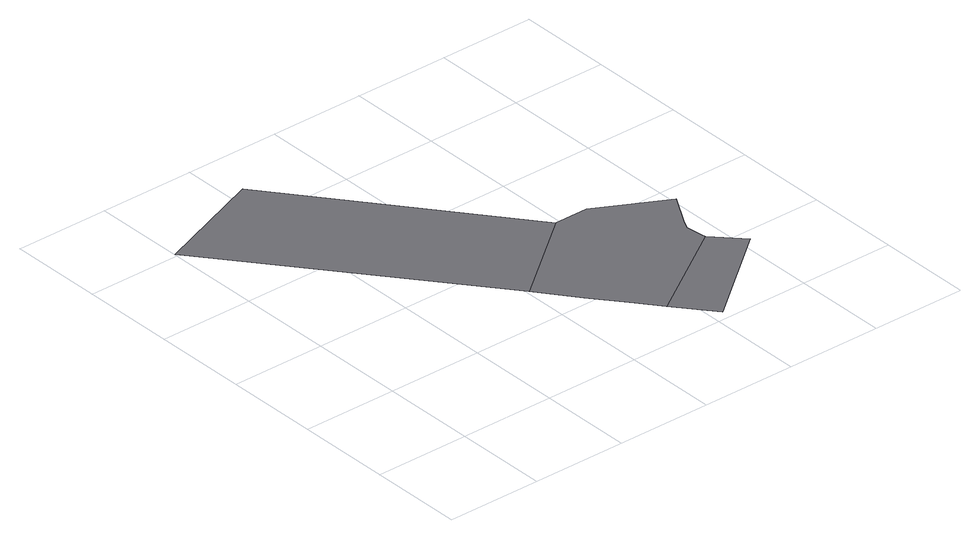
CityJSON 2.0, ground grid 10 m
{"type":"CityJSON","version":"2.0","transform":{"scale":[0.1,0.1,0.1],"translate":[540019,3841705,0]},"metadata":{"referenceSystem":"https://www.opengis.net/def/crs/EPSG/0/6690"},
"CityObjects":{
"road1":{"type":"Road","attributes":{"RoadStructureAttribute.sectionType":"1"},"geometry":[{"type":"MultiSurface","lod":"1","boundaries":[[[0,1,2,3]]]}]},
"road2":{"type":"Road","geometry":[{"type":"MultiSurface","lod":"1","boundaries":[[[3,2,4,5,6,7,8,9,10,11,12]]]}]},
"road3":{"type":"Road","attributes":{"RoadStructureAttribute.sectionType":"1"},"geometry":[{"type":"MultiSurface","lod":"1","boundaries":[[[7,6,13,14]]]}]}
},
"vertices":[
[119,448,0],[1,403,0],[203,149,0],[296,222,0],
[234,109,0],[263,73,0],[281,50,0],[384,118,0],[383,123,0],[381,140,0],[386,150,0],[405,183,0],[333,222,0],
[313,10,0],[412,88,0]
]}
